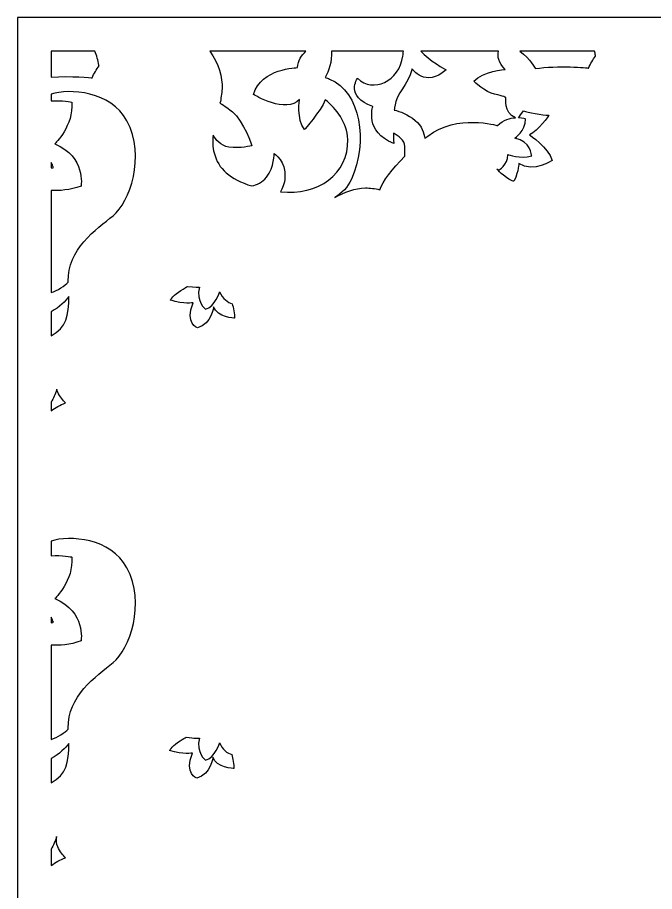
# Model space of a CAD drawing. Header units: centimetres. Extents: x -27 to -16.1, y -2.4 to 9.
# Drawn here: x -27 to -22.85, y 3.31 to 9 of the extents above; entities that cross this region are included whole.
import ezdxf

# ---------------------------------------------------------------- set-up
doc = ezdxf.new("R2010")
doc.units = ezdxf.units.CM
doc.header["$MEASUREMENT"] = 0
doc.layers.add('layer 1', color=7, linetype='Continuous')

msp = doc.modelspace()

# ---------------------------------------------------------------- linework, layer by layer
at = {"layer": 'layer 1', "color": 250}
for points, knots in [([(-26.99914, 9.00077), (-26.99914, 9.00077), (-16.05281, 9.00077), (-16.05281, 9.00077), (-16.05281, 9.00077), (-16.05281, 9.00077), (-16.05281, -2.38341), (-16.05281, -2.38341), (-16.05281, -2.38341), (-16.05281, -2.38341), (-26.99914, -2.38341), (-26.99914, -2.38341), (-26.99914, -2.38341), (-26.99914, -2.38341), (-26.99914, 9.00077), (-26.99914, 9.00077)], [0, 0, 0, 0, 0.2, 0.2, 0.2, 0.2, 0.4, 0.4, 0.4, 0.4, 0.6, 0.6, 0.6, 0.6, 1, 1, 1, 1]), ([(-26.78021, 8.78184), (-26.78021, 8.78184), (-26.49567, 8.78184), (-26.49567, 8.78184), (-26.49567, 8.78184), (-26.48338, 8.75246), (-26.47338, 8.72113), (-26.46869, 8.68996), (-26.46869, 8.68996), (-26.46846, 8.68845), (-26.46823, 8.68702), (-26.46799, 8.6856), (-26.46799, 8.6856), (-26.48477, 8.66241), (-26.50019, 8.63656), (-26.51329, 8.60777), (-26.51329, 8.60777), (-26.51329, 8.60777), (-26.65209, 8.62124), (-26.78021, 8.61267), (-26.78021, 8.61267), (-26.78021, 8.61267), (-26.78021, 8.78184), (-26.78021, 8.78184)], [0, 0, 0, 0, 0.1428571, 0.1428571, 0.1428571, 0.1428571, 0.2857143, 0.2857143, 0.2857143, 0.2857143, 0.4285714, 0.4285714, 0.4285714, 0.4285714, 0.5714286, 0.5714286, 0.5714286, 0.5714286, 0.7142857, 0.7142857, 0.7142857, 0.7142857, 1, 1, 1, 1]), ([(-25.74735, 8.78184), (-25.74735, 8.78184), (-25.12037, 8.78184), (-25.12037, 8.78184), (-25.12037, 8.78184), (-25.14919, 8.75529), (-25.17178, 8.72008), (-25.17521, 8.67405), (-25.17521, 8.67405), (-25.17521, 8.67405), (-25.41397, 8.6714), (-25.46119, 8.49906), (-25.46119, 8.49906), (-25.46119, 8.49906), (-25.24868, 8.36915), (-25.16209, 8.46725), (-25.16209, 8.46725), (-25.16209, 8.46725), (-25.18308, 8.33733), (-25.13061, 8.27105), (-25.13061, 8.27105), (-25.13061, 8.27105), (-25.02464, 8.38953), (-24.99455, 8.46385), (-24.99455, 8.46385), (-24.92326, 8.40523), (-24.85242, 8.31902), (-24.84856, 8.20609), (-24.84856, 8.20609), (-24.84088, 7.98103), (-25.04303, 7.83931), (-25.2868, 7.86579), (-25.2868, 7.86579), (-25.27344, 7.88591), (-25.26062, 7.9162), (-25.25706, 7.96053), (-25.25706, 7.96053), (-25.24885, 8.06282), (-25.32819, 8.11535), (-25.32819, 8.11535), (-25.32819, 8.11535), (-25.32819, 8.11535), (-25.32545, 8.02964), (-25.37743, 7.96053), (-25.37743, 7.96053), (-25.40272, 7.9269), (-25.44097, 7.91096), (-25.47326, 7.90344), (-25.47326, 7.90344), (-25.6151, 7.94636), (-25.6919, 8.01477), (-25.71832, 8.1186), (-25.71832, 8.1186), (-25.72818, 8.15736), (-25.7292, 8.19552), (-25.72536, 8.23357), (-25.72536, 8.23357), (-25.70976, 8.20752), (-25.67644, 8.16444), (-25.62365, 8.15681), (-25.62365, 8.15681), (-25.54705, 8.14576), (-25.47318, 8.16511), (-25.47318, 8.16511), (-25.47318, 8.16511), (-25.47318, 8.16511), (-25.52516, 8.32545), (-25.59903, 8.38627), (-25.59903, 8.38627), (-25.62128, 8.4046), (-25.64926, 8.42492), (-25.68048, 8.44204), (-25.68048, 8.44204), (-25.67395, 8.47283), (-25.66887, 8.50413), (-25.66715, 8.53618), (-25.66715, 8.53618), (-25.66332, 8.60779), (-25.6884, 8.70388), (-25.74735, 8.78184)], [0, 0, 0, 0, 0.047619, 0.047619, 0.047619, 0.047619, 0.0952381, 0.0952381, 0.0952381, 0.0952381, 0.1428571, 0.1428571, 0.1428571, 0.1428571, 0.1904762, 0.1904762, 0.1904762, 0.1904762, 0.2380952, 0.2380952, 0.2380952, 0.2380952, 0.2857143, 0.2857143, 0.2857143, 0.2857143, 0.3333333, 0.3333333, 0.3333333, 0.3333333, 0.3809524, 0.3809524, 0.3809524, 0.3809524, 0.4285714, 0.4285714, 0.4285714, 0.4285714, 0.4761905, 0.4761905, 0.4761905, 0.4761905, 0.5238095, 0.5238095, 0.5238095, 0.5238095, 0.5714286, 0.5714286, 0.5714286, 0.5714286, 0.6190476, 0.6190476, 0.6190476, 0.6190476, 0.6666667, 0.6666667, 0.6666667, 0.6666667, 0.7142857, 0.7142857, 0.7142857, 0.7142857, 0.7619048, 0.7619048, 0.7619048, 0.7619048, 0.8095238, 0.8095238, 0.8095238, 0.8095238, 0.8571429, 0.8571429, 0.8571429, 0.8571429, 0.9047619, 0.9047619, 0.9047619, 0.9047619, 1, 1, 1, 1]), ([(-24.95499, 8.78184), (-24.95499, 8.78184), (-24.48579, 8.78184), (-24.48579, 8.78184), (-24.48579, 8.78184), (-24.48664, 8.77105), (-24.4878, 8.76026), (-24.48932, 8.74953), (-24.48932, 8.74953), (-24.51252, 8.5854), (-24.68488, 8.50501), (-24.78432, 8.6055), (-24.78432, 8.6055), (-24.78432, 8.6055), (-24.8705, 8.48491), (-24.68488, 8.42127), (-24.68488, 8.42127), (-24.68488, 8.42127), (-24.74123, 8.2538), (-24.54898, 8.18011), (-24.54898, 8.18011), (-24.54898, 8.18011), (-24.55024, 8.20835), (-24.55057, 8.2477), (-24.55057, 8.2477), (-24.52155, 8.23171), (-24.47634, 8.20035), (-24.47634, 8.16032), (-24.47634, 8.16032), (-24.47634, 8.1359), (-24.47634, 8.11391), (-24.47634, 8.09652), (-24.47634, 8.09652), (-24.55937, 8.01381), (-24.62174, 7.93239), (-24.63932, 7.87913), (-24.63932, 7.87913), (-24.67227, 7.88677), (-24.70388, 7.89096), (-24.73304, 7.89055), (-24.73304, 7.89055), (-24.8008, 7.88959), (-24.87007, 7.86528), (-24.93292, 7.82752), (-24.93292, 7.82752), (-24.88642, 7.85652), (-24.84883, 7.89588), (-24.82495, 7.94759), (-24.82495, 7.94759), (-24.71476, 8.18621), (-24.76592, 8.52027), (-24.96663, 8.59981), (-24.96663, 8.59981), (-24.97661, 8.60377), (-24.98601, 8.60719), (-24.99491, 8.61018), (-24.99491, 8.61018), (-24.97351, 8.65004), (-24.9484, 8.71439), (-24.95499, 8.78184)], [0, 0, 0, 0, 0.0625, 0.0625, 0.0625, 0.0625, 0.125, 0.125, 0.125, 0.125, 0.1875, 0.1875, 0.1875, 0.1875, 0.25, 0.25, 0.25, 0.25, 0.3125, 0.3125, 0.3125, 0.3125, 0.375, 0.375, 0.375, 0.375, 0.4375, 0.4375, 0.4375, 0.4375, 0.5, 0.5, 0.5, 0.5, 0.5625, 0.5625, 0.5625, 0.5625, 0.625, 0.625, 0.625, 0.625, 0.6875, 0.6875, 0.6875, 0.6875, 0.75, 0.75, 0.75, 0.75, 0.8125, 0.8125, 0.8125, 0.8125, 0.875, 0.875, 0.875, 0.875, 1, 1, 1, 1]), ([(-24.37232, 8.78184), (-24.37232, 8.78184), (-23.86737, 8.78184), (-23.86737, 8.78184), (-23.86737, 8.78184), (-23.87377, 8.74895), (-23.86819, 8.70592), (-23.82232, 8.66287), (-23.82232, 8.66287), (-23.82232, 8.66287), (-23.97083, 8.6515), (-24.02709, 8.58556), (-24.02709, 8.58556), (-24.02709, 8.58556), (-23.95283, 8.51279), (-23.89207, 8.50142), (-23.89207, 8.50142), (-23.83132, 8.49005), (-23.81782, 8.47868), (-23.81782, 8.47868), (-23.81782, 8.47868), (-23.81782, 8.47868), (-23.83594, 8.38059), (-23.75683, 8.34831), (-23.75683, 8.34831), (-23.79079, 8.34654), (-23.83323, 8.33466), (-23.87343, 8.2965), (-23.87343, 8.2965), (-23.87343, 8.2965), (-24.1358, 8.37604), (-24.32732, 8.22757), (-24.32732, 8.22757), (-24.33393, 8.22246), (-24.34049, 8.21727), (-24.34702, 8.21204), (-24.34702, 8.21204), (-24.35069, 8.24873), (-24.36517, 8.29452), (-24.40865, 8.33015), (-24.40865, 8.33015), (-24.45753, 8.3702), (-24.50941, 8.38911), (-24.54524, 8.39796), (-24.54524, 8.39796), (-24.5444, 8.40606), (-24.54344, 8.41387), (-24.54235, 8.42127), (-24.54235, 8.42127), (-24.5291, 8.51171), (-24.45949, 8.55525), (-24.42966, 8.66579), (-24.42966, 8.66579), (-24.42966, 8.66579), (-24.34348, 8.54186), (-24.20758, 8.65909), (-24.20758, 8.65909), (-24.20758, 8.65909), (-24.32207, 8.7219), (-24.37232, 8.78184)], [0, 0, 0, 0, 0.0625, 0.0625, 0.0625, 0.0625, 0.125, 0.125, 0.125, 0.125, 0.1875, 0.1875, 0.1875, 0.1875, 0.25, 0.25, 0.25, 0.25, 0.3125, 0.3125, 0.3125, 0.3125, 0.375, 0.375, 0.375, 0.375, 0.4375, 0.4375, 0.4375, 0.4375, 0.5, 0.5, 0.5, 0.5, 0.5625, 0.5625, 0.5625, 0.5625, 0.625, 0.625, 0.625, 0.625, 0.6875, 0.6875, 0.6875, 0.6875, 0.75, 0.75, 0.75, 0.75, 0.8125, 0.8125, 0.8125, 0.8125, 0.875, 0.875, 0.875, 0.875, 1, 1, 1, 1]), ([(-23.72702, 8.78184), (-23.72702, 8.78184), (-23.24116, 8.78184), (-23.24116, 8.78184), (-23.24116, 8.78184), (-23.23886, 8.77247), (-23.23695, 8.76305), (-23.23554, 8.75365), (-23.23554, 8.75365), (-23.23531, 8.75214), (-23.23508, 8.75071), (-23.23484, 8.74929), (-23.23484, 8.74929), (-23.25162, 8.7261), (-23.26704, 8.70025), (-23.28014, 8.67146), (-23.28014, 8.67146), (-23.28014, 8.67146), (-23.48479, 8.69134), (-23.62647, 8.66748), (-23.62647, 8.66748), (-23.62647, 8.66748), (-23.65877, 8.72936), (-23.72702, 8.78184)], [0, 0, 0, 0, 0.1428571, 0.1428571, 0.1428571, 0.1428571, 0.2857143, 0.2857143, 0.2857143, 0.2857143, 0.4285714, 0.4285714, 0.4285714, 0.4285714, 0.5714286, 0.5714286, 0.5714286, 0.5714286, 0.7142857, 0.7142857, 0.7142857, 0.7142857, 1, 1, 1, 1]), ([(-26.78021, 7.21027), (-26.78021, 7.21027), (-26.78021, 7.87441), (-26.78021, 7.87441), (-26.78021, 7.87441), (-26.7272, 7.87144), (-26.65968, 7.8763), (-26.58505, 7.90219), (-26.58505, 7.90219), (-26.58505, 7.90219), (-26.55357, 8.09309), (-26.75559, 8.17793), (-26.75559, 8.17793), (-26.75559, 8.17793), (-26.63228, 8.29724), (-26.64539, 8.44837), (-26.64539, 8.44837), (-26.64539, 8.44837), (-26.70839, 8.46402), (-26.78021, 8.45738), (-26.78021, 8.45738), (-26.78021, 8.45738), (-26.78021, 8.50098), (-26.78021, 8.50098), (-26.78021, 8.50098), (-26.66138, 8.5412), (-26.38987, 8.52142), (-26.28635, 8.32751), (-26.28635, 8.32751), (-26.16346, 8.09732), (-26.2679, 7.79649), (-26.37591, 7.71008), (-26.37591, 7.71008), (-26.48392, 7.62367), (-26.67743, 7.48724), (-26.66843, 7.28258), (-26.66843, 7.28258), (-26.66834, 7.28062), (-26.66826, 7.27868), (-26.66818, 7.27673), (-26.66818, 7.27673), (-26.69046, 7.25715), (-26.73727, 7.21982), (-26.78021, 7.21027)], [0, 0, 0, 0, 0.0833333, 0.0833333, 0.0833333, 0.0833333, 0.1666667, 0.1666667, 0.1666667, 0.1666667, 0.25, 0.25, 0.25, 0.25, 0.3333333, 0.3333333, 0.3333333, 0.3333333, 0.4166667, 0.4166667, 0.4166667, 0.4166667, 0.5, 0.5, 0.5, 0.5, 0.5833333, 0.5833333, 0.5833333, 0.5833333, 0.6666667, 0.6666667, 0.6666667, 0.6666667, 0.75, 0.75, 0.75, 0.75, 0.8333333, 0.8333333, 0.8333333, 0.8333333, 1, 1, 1, 1]), ([(-23.70471, 8.39298), (-23.71915, 8.37253), (-23.73036, 8.35622), (-23.73585, 8.34819), (-23.73585, 8.34819), (-23.70807, 8.34642), (-23.68977, 8.33893), (-23.68977, 8.33893), (-23.68977, 8.33893), (-23.68977, 8.26204), (-23.76061, 8.21431), (-23.76061, 8.21431), (-23.76061, 8.21431), (-23.65566, 8.19841), (-23.65042, 8.10031), (-23.65042, 8.10031), (-23.65042, 8.10031), (-23.7265, 8.07644), (-23.80521, 8.10826), (-23.80521, 8.10826), (-23.80521, 8.10826), (-23.80521, 8.03667), (-23.86556, 8.00751), (-23.86556, 8.00751), (-23.86556, 8.00751), (-23.87, 8.01012), (-23.87413, 8.01298), (-23.87798, 8.01603), (-23.87798, 8.01603), (-23.86802, 8.00391), (-23.85421, 7.98969), (-23.83512, 7.97404), (-23.83512, 7.97404), (-23.77535, 7.92508), (-23.76566, 7.9365), (-23.76566, 7.9365), (-23.76566, 7.9365), (-23.73174, 8.00669), (-23.73497, 8.04954), (-23.73497, 8.04954), (-23.73497, 8.04954), (-23.63321, 7.98588), (-23.51691, 8.07035), (-23.51691, 8.07035), (-23.51691, 8.07035), (-23.54113, 8.15197), (-23.6639, 8.23685), (-23.6639, 8.23685), (-23.6639, 8.23685), (-23.60898, 8.26296), (-23.5379, 8.36417), (-23.5379, 8.36417), (-23.5379, 8.36417), (-23.58047, 8.36139), (-23.67679, 8.38565), (-23.70471, 8.39298)], [0, 0, 0, 0, 0.0666667, 0.0666667, 0.0666667, 0.0666667, 0.1333333, 0.1333333, 0.1333333, 0.1333333, 0.2, 0.2, 0.2, 0.2, 0.2666667, 0.2666667, 0.2666667, 0.2666667, 0.3333333, 0.3333333, 0.3333333, 0.3333333, 0.4, 0.4, 0.4, 0.4, 0.4666667, 0.4666667, 0.4666667, 0.4666667, 0.5333333, 0.5333333, 0.5333333, 0.5333333, 0.6, 0.6, 0.6, 0.6, 0.6666667, 0.6666667, 0.6666667, 0.6666667, 0.7333333, 0.7333333, 0.7333333, 0.7333333, 0.8, 0.8, 0.8, 0.8, 0.8666667, 0.8666667, 0.8666667, 0.8666667, 1, 1, 1, 1]), ([(-26.78021, 8.0207), (-26.78021, 8.0207), (-26.78021, 8.05666), (-26.78021, 8.05666), (-26.78021, 8.05666), (-26.77387, 8.04571), (-26.76878, 8.0346), (-26.7655, 8.02354), (-26.7655, 8.02354), (-26.7655, 8.02354), (-26.77083, 8.02219), (-26.78021, 8.0207)], [0, 0, 0, 0, 0.25, 0.25, 0.25, 0.25, 0.5, 0.5, 0.5, 0.5, 1, 1, 1, 1]), ([(-25.60008, 7.13553), (-25.62867, 7.14546), (-25.66495, 7.16715), (-25.68314, 7.21442), (-25.68314, 7.21442), (-25.68314, 7.21442), (-25.71115, 7.11771), (-25.77418, 7.1012), (-25.77418, 7.1012), (-25.77418, 7.1012), (-25.83954, 7.14837), (-25.81386, 7.24509), (-25.81386, 7.24509), (-25.81386, 7.24509), (-25.84315, 7.24278), (-25.89273, 7.24966), (-25.89273, 7.24966), (-25.89893, 7.24518), (-25.91125, 7.23706), (-25.93561, 7.22286), (-25.93561, 7.22286), (-25.98113, 7.19632), (-26.00389, 7.16094), (-26.00389, 7.16094), (-26.00389, 7.16094), (-25.91285, 7.13087), (-25.85508, 7.14325), (-25.85508, 7.14325), (-25.85508, 7.14325), (-25.9111, 7.00526), (-25.82707, 6.98049), (-25.82707, 6.98049), (-25.82707, 6.98049), (-25.73253, 7.00349), (-25.72203, 7.11671), (-25.72203, 7.11671), (-25.72203, 7.11671), (-25.69927, 7.04772), (-25.58548, 7.04241), (-25.58548, 7.04241), (-25.58548, 7.04241), (-25.58416, 7.06775), (-25.59478, 7.11419), (-25.60008, 7.13553)], [0, 0, 0, 0, 0.0833333, 0.0833333, 0.0833333, 0.0833333, 0.1666667, 0.1666667, 0.1666667, 0.1666667, 0.25, 0.25, 0.25, 0.25, 0.3333333, 0.3333333, 0.3333333, 0.3333333, 0.4166667, 0.4166667, 0.4166667, 0.4166667, 0.5, 0.5, 0.5, 0.5, 0.5833333, 0.5833333, 0.5833333, 0.5833333, 0.6666667, 0.6666667, 0.6666667, 0.6666667, 0.75, 0.75, 0.75, 0.75, 0.8333333, 0.8333333, 0.8333333, 0.8333333, 1, 1, 1, 1]), ([(-26.78021, 6.92711), (-26.78021, 6.92711), (-26.78021, 7.08488), (-26.78021, 7.08488), (-26.78021, 7.08488), (-26.72363, 7.11355), (-26.68597, 7.15538), (-26.66508, 7.18385), (-26.66508, 7.18385), (-26.66359, 7.05966), (-26.68026, 6.98025), (-26.78021, 6.92711)], [0, 0, 0, 0, 0.25, 0.25, 0.25, 0.25, 0.5, 0.5, 0.5, 0.5, 1, 1, 1, 1]), ([(-26.78021, 6.43938), (-26.78021, 6.43938), (-26.78021, 6.49553), (-26.78021, 6.49553), (-26.78021, 6.49553), (-26.76573, 6.52011), (-26.75351, 6.54699), (-26.74459, 6.57616), (-26.74459, 6.57616), (-26.74414, 6.57764), (-26.74369, 6.57913), (-26.74325, 6.5806), (-26.74325, 6.5806), (-26.74181, 6.57362), (-26.73972, 6.56691), (-26.73681, 6.56062), (-26.73681, 6.56062), (-26.72298, 6.53068), (-26.70414, 6.50739), (-26.68632, 6.49013), (-26.68632, 6.49013), (-26.721, 6.47759), (-26.7519, 6.46007), (-26.78021, 6.43938)], [0, 0, 0, 0, 0.1428571, 0.1428571, 0.1428571, 0.1428571, 0.2857143, 0.2857143, 0.2857143, 0.2857143, 0.4285714, 0.4285714, 0.4285714, 0.4285714, 0.5714286, 0.5714286, 0.5714286, 0.5714286, 0.7142857, 0.7142857, 0.7142857, 0.7142857, 1, 1, 1, 1]), ([(-26.78021, 4.29966), (-26.78021, 4.29966), (-26.78021, 4.91273), (-26.78021, 4.91273), (-26.78021, 4.91273), (-26.7272, 4.90975), (-26.65968, 4.9146), (-26.58505, 4.94049), (-26.58505, 4.94049), (-26.58505, 4.94049), (-26.55357, 5.13139), (-26.75559, 5.21623), (-26.75559, 5.21623), (-26.75559, 5.21623), (-26.63228, 5.33554), (-26.64539, 5.48666), (-26.64539, 5.48666), (-26.64539, 5.48666), (-26.70839, 5.50233), (-26.78021, 5.4957), (-26.78021, 5.4957), (-26.78021, 5.4957), (-26.78021, 5.59036), (-26.78021, 5.59036), (-26.78021, 5.59036), (-26.66138, 5.63059), (-26.38987, 5.61081), (-26.28635, 5.4169), (-26.28635, 5.4169), (-26.16346, 5.18671), (-26.2679, 4.88587), (-26.37591, 4.79947), (-26.37591, 4.79947), (-26.48392, 4.71306), (-26.67743, 4.57662), (-26.66843, 4.37197), (-26.66843, 4.37197), (-26.66834, 4.37001), (-26.66826, 4.36807), (-26.66818, 4.36612), (-26.66818, 4.36612), (-26.69046, 4.34654), (-26.73727, 4.30921), (-26.78021, 4.29966)], [0, 0, 0, 0, 0.0833333, 0.0833333, 0.0833333, 0.0833333, 0.1666667, 0.1666667, 0.1666667, 0.1666667, 0.25, 0.25, 0.25, 0.25, 0.3333333, 0.3333333, 0.3333333, 0.3333333, 0.4166667, 0.4166667, 0.4166667, 0.4166667, 0.5, 0.5, 0.5, 0.5, 0.5833333, 0.5833333, 0.5833333, 0.5833333, 0.6666667, 0.6666667, 0.6666667, 0.6666667, 0.75, 0.75, 0.75, 0.75, 0.8333333, 0.8333333, 0.8333333, 0.8333333, 1, 1, 1, 1]), ([(-26.78021, 5.05901), (-26.78021, 5.05901), (-26.78021, 5.09497), (-26.78021, 5.09497), (-26.78021, 5.09497), (-26.77387, 5.08401), (-26.76878, 5.07289), (-26.7655, 5.06184), (-26.7655, 5.06184), (-26.7655, 5.06184), (-26.77083, 5.0605), (-26.78021, 5.05901)], [0, 0, 0, 0, 0.25, 0.25, 0.25, 0.25, 0.5, 0.5, 0.5, 0.5, 1, 1, 1, 1]), ([(-26.78021, 4.01652), (-26.78021, 4.01652), (-26.78021, 4.17427), (-26.78021, 4.17427), (-26.78021, 4.17427), (-26.72363, 4.20294), (-26.68597, 4.24476), (-26.66508, 4.27324), (-26.66508, 4.27324), (-26.66359, 4.14904), (-26.68026, 4.06966), (-26.78021, 4.01652)], [0, 0, 0, 0, 0.25, 0.25, 0.25, 0.25, 0.5, 0.5, 0.5, 0.5, 1, 1, 1, 1]), ([(-25.60424, 4.19993), (-25.63211, 4.21049), (-25.66582, 4.23231), (-25.68314, 4.27732), (-25.68314, 4.27732), (-25.68314, 4.27732), (-25.71115, 4.18061), (-25.77418, 4.16409), (-25.77418, 4.16409), (-25.77418, 4.16409), (-25.83954, 4.21127), (-25.81386, 4.30798), (-25.81386, 4.30798), (-25.81386, 4.30798), (-25.84662, 4.3054), (-25.90151, 4.31384), (-25.90151, 4.31384), (-25.90856, 4.30903), (-25.92044, 4.30148), (-25.94041, 4.28984), (-25.94041, 4.28984), (-25.98592, 4.2633), (-26.00868, 4.22792), (-26.00868, 4.22792), (-26.00868, 4.22792), (-25.91765, 4.19784), (-25.85987, 4.21023), (-25.85987, 4.21023), (-25.85987, 4.21023), (-25.9159, 4.07223), (-25.83186, 4.04747), (-25.83186, 4.04747), (-25.83186, 4.04747), (-25.73733, 4.07047), (-25.72682, 4.18369), (-25.72682, 4.18369), (-25.72682, 4.18369), (-25.70406, 4.11469), (-25.59027, 4.10939), (-25.59027, 4.10939), (-25.59027, 4.10939), (-25.589, 4.13375), (-25.59877, 4.17762), (-25.60424, 4.19993)], [0, 0, 0, 0, 0.0833333, 0.0833333, 0.0833333, 0.0833333, 0.1666667, 0.1666667, 0.1666667, 0.1666667, 0.25, 0.25, 0.25, 0.25, 0.3333333, 0.3333333, 0.3333333, 0.3333333, 0.4166667, 0.4166667, 0.4166667, 0.4166667, 0.5, 0.5, 0.5, 0.5, 0.5833333, 0.5833333, 0.5833333, 0.5833333, 0.6666667, 0.6666667, 0.6666667, 0.6666667, 0.75, 0.75, 0.75, 0.75, 0.8333333, 0.8333333, 0.8333333, 0.8333333, 1, 1, 1, 1]), ([(-26.78021, 3.47769), (-26.78021, 3.47769), (-26.78021, 3.58494), (-26.78021, 3.58494), (-26.78021, 3.58494), (-26.76573, 3.60951), (-26.75351, 3.63637), (-26.74459, 3.66555), (-26.74459, 3.66555), (-26.74451, 3.66582), (-26.74443, 3.66609), (-26.74434, 3.66637), (-26.74434, 3.66637), (-26.74728, 3.64221), (-26.74591, 3.61861), (-26.73681, 3.59892), (-26.73681, 3.59892), (-26.72298, 3.56897), (-26.70414, 3.54569), (-26.68632, 3.52843), (-26.68632, 3.52843), (-26.721, 3.51589), (-26.7519, 3.49837), (-26.78021, 3.47769)], [0, 0, 0, 0, 0.1428571, 0.1428571, 0.1428571, 0.1428571, 0.2857143, 0.2857143, 0.2857143, 0.2857143, 0.4285714, 0.4285714, 0.4285714, 0.4285714, 0.5714286, 0.5714286, 0.5714286, 0.5714286, 0.7142857, 0.7142857, 0.7142857, 0.7142857, 1, 1, 1, 1])]:
    msp.add_open_spline(points, degree=3, knots=knots, dxfattribs=at)

doc.saveas('drawing.dxf')
